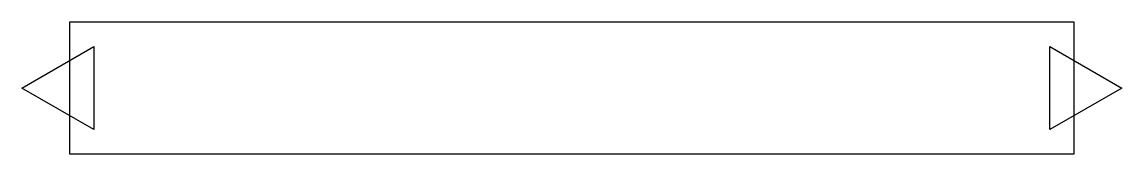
# Model space of a CAD drawing. Header units: inches. Extents: x 32.5 to 42.9, y -12.2 to -11.
import ezdxf

# ---------------------------------------------------------------- set-up
doc = ezdxf.new("R2010")
doc.units = ezdxf.units.IN
doc.layers.get('0').update_dxf_attribs({"linetype": 'CONTINUOUS'})

msp = doc.modelspace()

# ---------------------------------------------------------------- linework, layer by layer
for points in [[(32.914, -11), (42.414, -11), (42.414, -12.25), (32.914, -12.25)], [(32.46, -11.625), (33.141, -11.232), (33.141, -12.018)], [(42.868, -11.625), (42.187, -12.018), (42.187, -11.232)]]:
    msp.add_lwpolyline(points, close=True)

doc.saveas('drawing.dxf')
